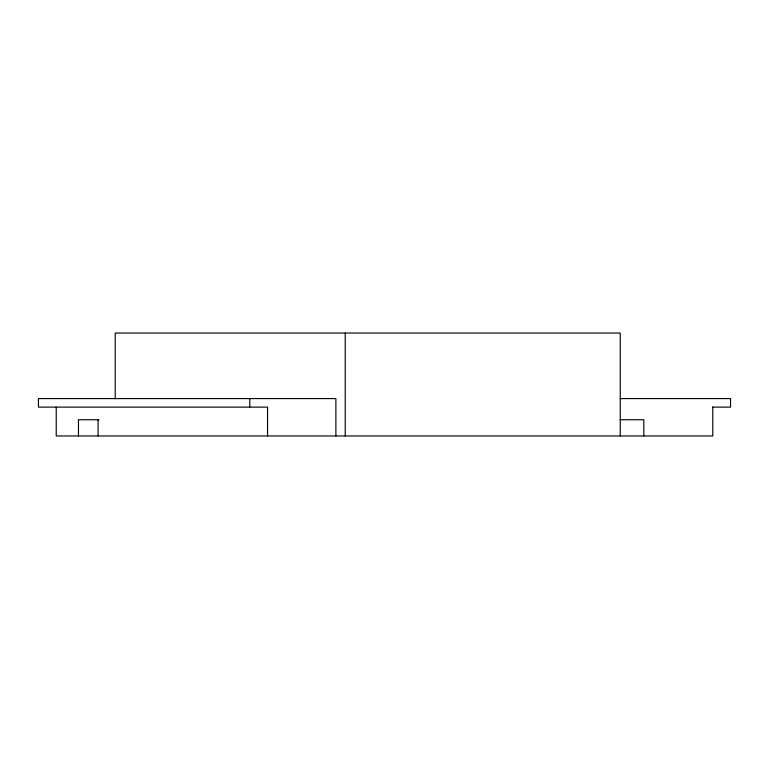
<?xml version="1.0" encoding="UTF-8"?>
<svg xmlns="http://www.w3.org/2000/svg" width="769" height="769" viewBox="0 0 769 769"><rect width="100%" height="100%" fill="white"/><g stroke="black" fill="none" stroke-linecap="round" stroke-linejoin="round"><path stroke-width="1.15" d="M620.074 398.582L730.55 398.582L730.55 407.118L712.536 407.118M98.845 419.749L78.467 419.749L78.467 435.965M620.102 419.749L643.797 419.749L643.797 435.965M712.776 407.118L712.776 435.965L56.224 435.965L56.224 407.118M620.266 435.965L620.266 333.035L115.215 333.035L115.215 398.861M345.223 333.035L345.223 435.965M335.89 435.965L335.89 398.582L38.45 398.582L38.45 407.118L267.554 407.118L267.554 435.965M249.79 398.582L249.79 407.118M98.086 419.749L98.086 435.965"/></g></svg>
